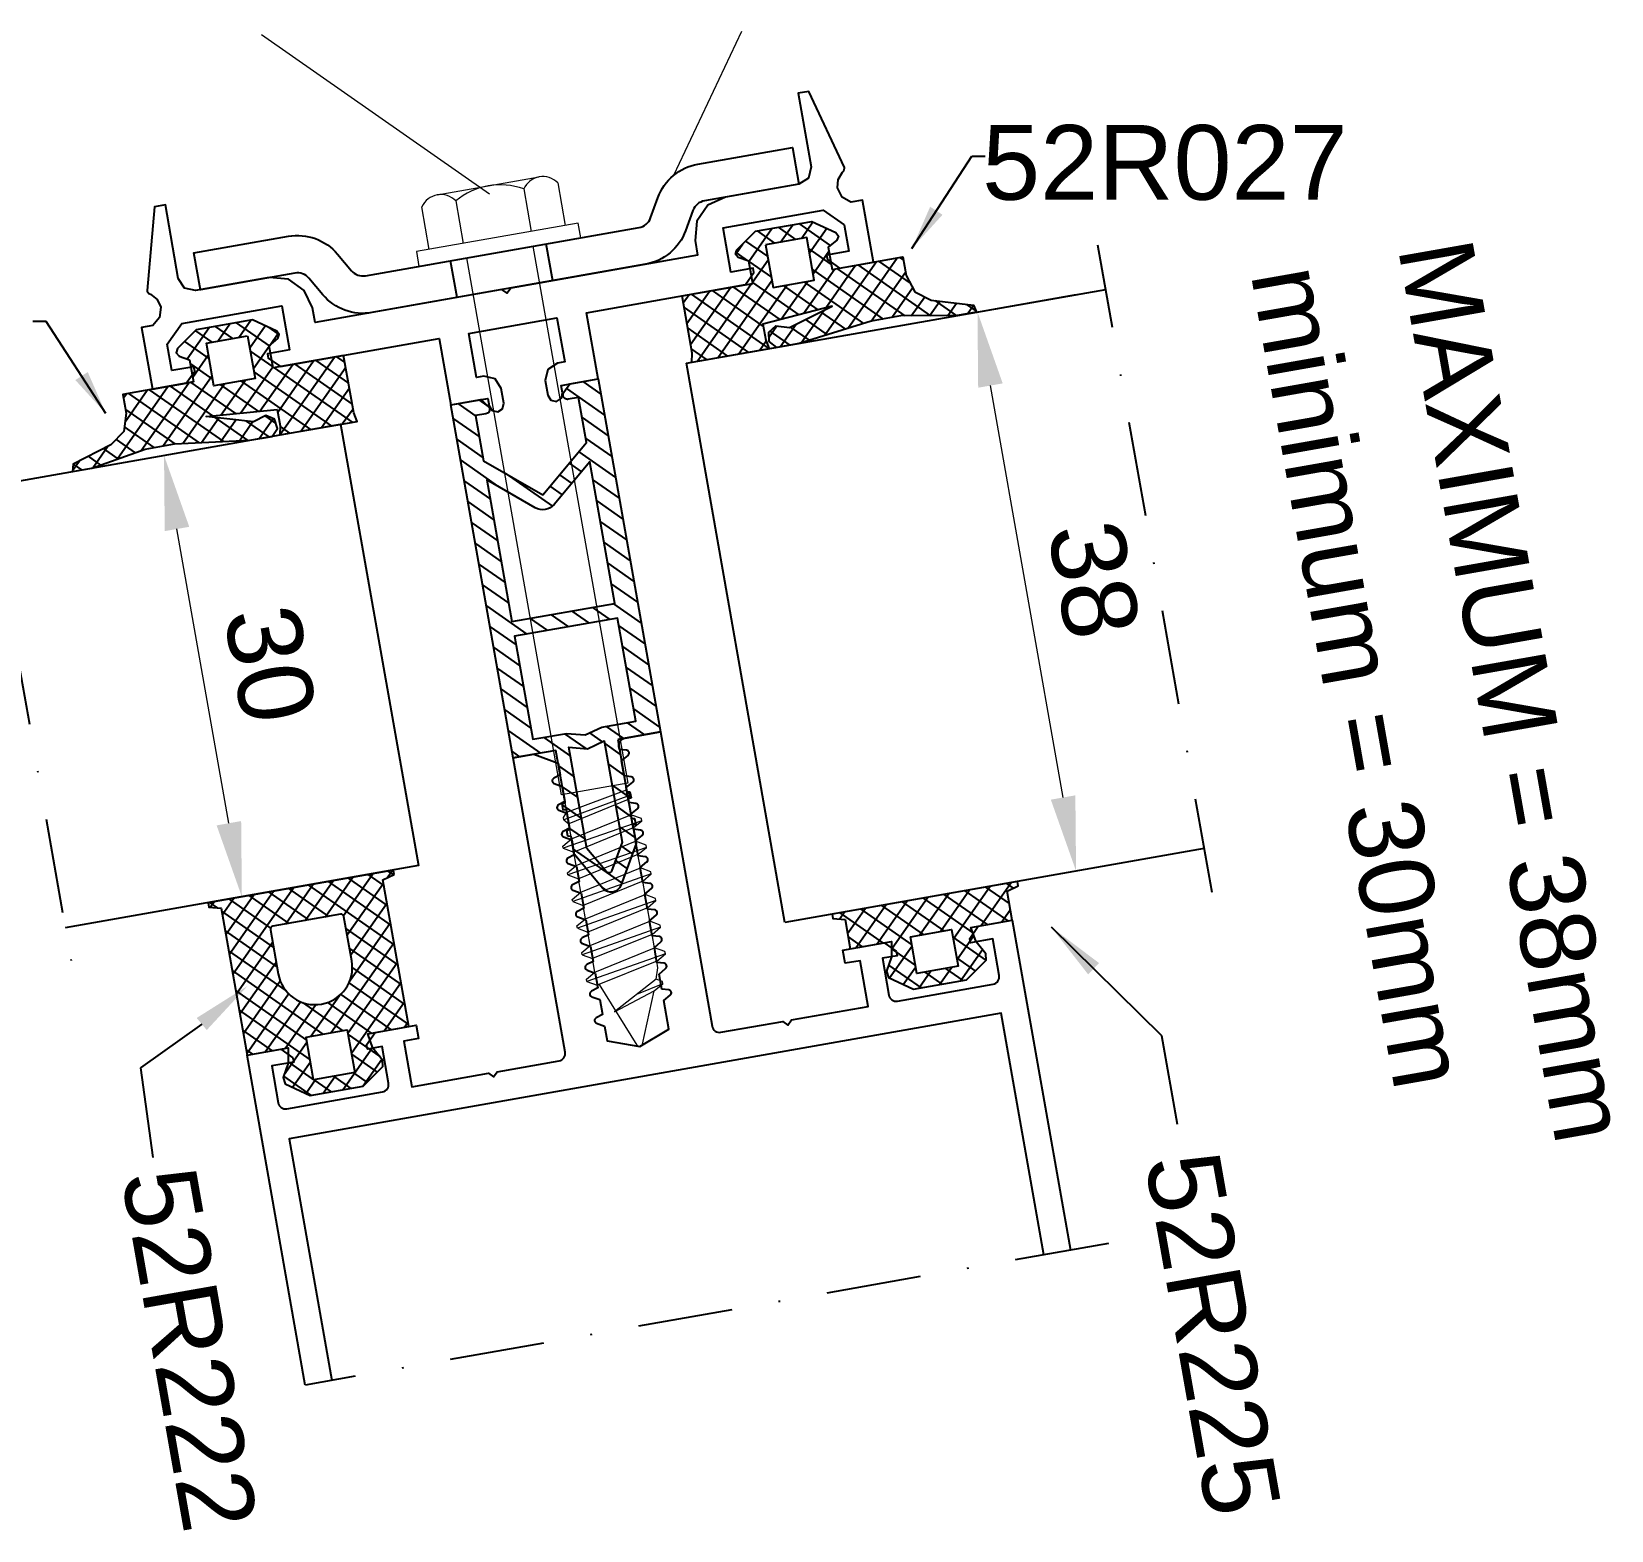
# Model space of a CAD drawing. Header units: millimetres. Extents: x 22319 to 27873, y 35287 to 39437.
# Drawn here: x 25758.7 to 25864.5, y 38850.7 to 38951 of the extents above; entities that cross this region are included whole.
import ezdxf

# ---------------------------------------------------------------- set-up
doc = ezdxf.new("R2010")
doc.units = ezdxf.units.MM
doc.header["$LTSCALE"] = 0.5
doc.linetypes.add('DASHDOT', pattern=[25.4, 12.7, -6.35, 0, -6.35])
for name, color, linetype in [('1', 1, 'Continuous'), ('6', 6, 'Continuous'), ('FYLLD', 6, 'Continuous'), ('LIST', 2, 'Continuous'), ('MATT', 1, 'Continuous')]:
    doc.layers.add(name, color=color, linetype=linetype)
for name, color, linetype, lineweight in [('AM_5', 3, 'Continuous', 18), ('AM_6', 2, 'Continuous', 20), ('AM_7', 4, 'DASHDOT', 25), ('S_ACCESSORY', 7, 'Continuous', 9)]:
    doc.layers.add(name, color=color, linetype=linetype, lineweight=lineweight)
doc.styles.add('Border', font='ARIAL.TTF')
doc.styles.add('ROMANS', font='simplex.shx')
doc.styles.get("Standard").update_dxf_attribs({"font": 'ARIAL.TTF'})
doc.dimstyles.new('MASKIN_1-1', dxfattribs={"dimtxt": 2.5, "dimasz": 3, "dimexe": 1.5, "dimexo": 1.5, "dimgap": 1, "dimtad": 1, "dimrnd": 0.1, "dimzin": 12, "dimdsep": 46, "dimtxsty": 'ROMANS', "dimcen": -5, "dimclrd": 6, "dimclre": 6, "dimclrt": 256, "dimadec": 0, "dimazin": 0, "dimtfac": 1, "dimtmove": 2, "dimatfit": 3, "dimfxl": 0, "dimtolj": 1, "dimtzin": 12, "dimarcsym": 0})
doc.dimstyles.new('SBS_DIN$0', dxfattribs={"dimscale": 2, "dimtxt": 2.5, "dimasz": 2.5, "dimexe": 1, "dimexo": 1, "dimgap": 1, "dimtad": 1, "dimrnd": 0.5, "dimdsep": 46, "dimtxsty": 'Standard', "dimcen": 0, "dimclrd": 256, "dimclre": 256, "dimclrt": 2, "dimadec": 0, "dimazin": 2, "dimtp": 0.1, "dimtm": 0.1, "dimtfac": 0.71, "dimtofl": 0, "dimtmove": 0, "dimatfit": 3, "dimfxl": 0, "dimlwd": -1, "dimlwe": -1, "dimarcsym": 0})
doc.dimstyles.get("Standard").update_dxf_attribs({"dimtxt": 0.18, "dimasz": 0.18, "dimexe": 0.18, "dimexo": 0.0625, "dimgap": 0.09, "dimtad": 0, "dimtih": 1, "dimtoh": 1, "dimdec": 4, "dimzin": 0, "dimdsep": 46, "dimtxsty": 'Standard', "dimcen": 0.09, "dimadec": 0, "dimazin": 0, "dimtfac": 1, "dimtdec": 4, "dimtofl": 0, "dimtmove": 0, "dimatfit": 0, "dimfxl": 0, "dimtolj": 1, "dimtzin": 0, "dimarcsym": 0})

# ---------------------------------------------------------------- blocks, each defined once
blk = doc.blocks.new('*D346')
at = {"layer": 'AM_5'}
for p, q in [((25828.64241225926, 38933.40925114857), (25820.05804582678, 38931.89559573424)), ((25827.75805119581, 38899.74423624019), (25822.89590222114, 38927.31885332451)), ((25835.2410430106, 38895.98655653412), (25826.65667657812, 38894.47290111979))]:
    blk.add_line(p, q, dxfattribs=at)
for points in [[(25823.71657534865, 38927.46356013923), (25822.07522909363, 38927.17414650979), (25822.02766133281, 38932.24289208958)], [(25828.57872432332, 38899.8889430549), (25826.93737806831, 38899.59952942546), (25828.62629208415, 38894.82019747512)]]:
    blk.add_solid(points, dxfattribs=at)
at = {"layer": 'Defpoints', "color": 0}
for p in [(25830.61202776528, 38933.75654750391), (25822.02766133281, 38932.24289208958), (25837.21065851662, 38896.33385288945)]:
    blk.add_point(p, dxfattribs=at)
at = {"layer": 'AM_5', "color": 2, "insert": (25829.81235281138, 38914.32243760792), "char_height": 5, "attachment_point": 5, "rotation": 280.0000000000039}
blk.add_mtext('38', dxfattribs=at)
blk = doc.blocks.new('*D357')
at = {"layer": 'AM_5'}
blk.add_line((25771.92556654322, 38898.02287569103), (25768.45260298988, 38917.71903075126), dxfattribs=at)
for points in [[(25769.27327611739, 38917.86373756599), (25767.63192986237, 38917.57432393654), (25767.58436210154, 38922.64306951633)], [(25772.74623967073, 38898.16758250575), (25771.10489341571, 38897.8781688763), (25772.79380743155, 38893.09883692596)]]:
    blk.add_solid(points, dxfattribs=at)
at = {"layer": 'Defpoints', "color": 0}
for p in [(25767.58436210154, 38922.64306951633), (25767.58436210154, 38922.64306951633), (25772.79380743155, 38893.09883692596)]:
    blk.add_point(p, dxfattribs=at)
at = {"layer": 'AM_5', "color": 2, "insert": (25774.67446086945, 38908.66184604671), "char_height": 5, "attachment_point": 5, "rotation": 280.0000000000039}
blk.add_mtext('30', dxfattribs=at)
blk = doc.blocks.new('SCM642')
for p, q in [((-1, 5.5), (-1, -5.5)), ((0, 5.5), (-1, 5.5)), ((0, -5.5), (0, 5.5)), ((-3.881197846483701, 4.618802153519937), (-1, 4.618802153519937)), ((-4.5, -3.464101615136315), (-4.5, 3.464101615136315)), ((-3.881197846483701, 2.309401076759968), (-1, 2.309401076759968)), ((0, 2.25), (36.5, 2.25)), ((36.5, 2.25), (36.5, -2.25)), ((37.18379555453794, 2.224722897306492), (36.92073225483546, 2.099999999998545)), ((37.33379555453575, 2.224722897306492), (37.18379555453794, 2.224722897306492)), ((37.33379555453575, 2.224722897306492), (38.16558188957424, -2.383293312748719)), ((37.58856937969176, 2.099999999998545), (37.33379555453575, 2.224722897306492)), ((38.9852776749758, 2.75), (38.61000000000058, 2.099999999998545)), ((39.13527767497362, 2.75), (38.9852776749758, 2.75)), ((39.13527767497362, 2.75), (40.04027767497246, -2.75)), ((39.51055534994885, 2.099999999998545), (39.13527767497362, 2.75)), ((40.79527767497348, 2.75), (40.42000000000189, 2.099999999998545)), ((40.94527767497493, 2.75), (40.79527767497348, 2.75)), ((41.32055534994652, 2.099999999998545), (40.94527767497493, 2.75)), ((40.94527767497493, 2.75), (41.85027767497377, -2.75)), ((42.60527767497479, 2.75), (42.22999999999956, 2.099999999998545)), ((42.75527767497624, 2.75), (42.60527767497479, 2.75)), ((42.75527767497624, 2.75), (43.66027767497508, -2.75)), ((43.13055534994783, 2.099999999998545), (42.75527767497624, 2.75)), ((44.41527767497246, 2.75), (44.04000000000087, 2.099999999998545)), ((44.56527767497391, 2.75), (44.41527767497246, 2.75)), ((44.56527767497391, 2.75), (45.47027767497275, -2.75)), ((44.94055534994914, 2.099999999998545), (44.56527767497391, 2.75)), ((46.22527767497377, 2.75), (45.85000000000218, 2.099999999998545)), ((46.37527767497522, 2.75), (46.22527767497377, 2.75)), ((46.37527767497522, 2.75), (47.28027767497406, -2.75)), ((46.75055534994681, 2.099999999998545), (46.37527767497522, 2.75)), ((48.03527767497508, 2.75), (47.65999999999985, 2.099999999998545)), ((48.18527767497653, 2.75), (48.03527767497508, 2.75)), ((48.18527767497653, 2.75), (49.09027767497537, -2.75)), ((48.56055534994812, 2.099999999998545), (48.18527767497653, 2.75)), ((49.97758199201417, 2.232421289227204), (49.753568144366, 1.844405467178149)), ((50.12757615432201, 2.232421289227204), (49.97758199201417, 2.232421289227204)), ((50.50285718506711, 1.582391203970474), (50.12757615432201, 2.232421289227204)), ((50.12757615432201, 2.232421289227204), (50.53121655924406, 0.382285509716894)), ((36.92073225483546, 2.099999999998545), (36.5, 2.099999999998545)), ((37.70500000000175, -2.099999999998545), (36.92073225483546, 2.099999999998545)), ((38.61000000000058, 2.099999999998545), (37.58856937969176, 2.099999999998545)), ((37.58856937969176, 2.099999999998545), (38.48102257227947, -2.099999999998545)), ((39.51500000000306, -2.099999999998545), (38.61000000000058, 2.099999999998545)), ((39.51055534994885, 2.099999999998545), (40.41555534994768, -2.099999999998545)), ((40.42000000000189, 2.099999999998545), (39.51055534994885, 2.099999999998545)), ((41.32500000000073, -2.099999999998545), (40.42000000000189, 2.099999999998545)), ((41.32055534994652, 2.099999999998545), (42.22555534994899, -2.099999999998545)), ((42.22999999999956, 2.099999999998545), (41.32055534994652, 2.099999999998545)), ((43.13500000000204, -2.099999999998545), (42.22999999999956, 2.099999999998545)), ((43.13055534994783, 2.099999999998545), (44.03555534994666, -2.099999999998545)), ((44.04000000000087, 2.099999999998545), (43.13055534994783, 2.099999999998545)), ((44.94500000000335, -2.099999999998545), (44.04000000000087, 2.099999999998545)), ((44.94055534994914, 2.099999999998545), (45.84555534994797, -2.099999999998545)), ((45.85000000000218, 2.099999999998545), (44.94055534994914, 2.099999999998545)), ((46.75500000000102, -2.099999999998545), (45.85000000000218, 2.099999999998545)), ((46.75055534994681, 2.099999999998545), (47.65555534994564, -2.099999999998545)), ((47.65999999999985, 2.099999999998545), (46.75055534994681, 2.099999999998545)), ((48.56500000000233, -2.099999999998545), (47.65999999999985, 2.099999999998545)), ((48.56055534994812, 2.099999999998545), (49.46555534994695, -2.099999999998545)), ((49.01527767497464, 2.099999999998545), (48.56055534994812, 2.099999999998545)), ((49.753568144366, 1.844405467178149), (49.02259639479962, 2.099995043077797)), ((49.753568144366, 1.844405467178149), (51.40786726290753, -1.265970484004356)), ((53.86601312889979, 0.1887989528404432), (50.50285718506711, 1.582391203970474)), ((51.40786726290753, -1.265970484004356), (50.50285718506711, 1.582391203970474)), ((54, 0), (53.86601312889979, 0.1887989528404432)), ((53.86601312889979, -0.1887989528404432), (54, 0)), ((49.43576216527799, -1.961733286618255), (53.86601312889979, -0.1887989528404432)), ((37.70500000000175, -2.099999999998545), (36.5, -2.099999999998545)), ((38.01558188957642, -2.383293312748719), (37.70500000000175, -2.099999999998545)), ((38.16558188957424, -2.383293312748719), (38.48102257227947, -2.099999999998545)), ((39.51500000000306, -2.099999999998545), (38.48102257227947, -2.099999999998545)), ((39.89027767497464, -2.75), (39.51500000000306, -2.099999999998545)), ((40.04027767497246, -2.75), (40.41555534994768, -2.099999999998545)), ((41.32500000000073, -2.099999999998545), (40.41555534994768, -2.099999999998545)), ((41.70027767497595, -2.75), (41.32500000000073, -2.099999999998545)), ((41.85027767497377, -2.75), (42.22555534994899, -2.099999999998545)), ((43.13500000000204, -2.099999999998545), (42.22555534994899, -2.099999999998545)), ((43.51027767497362, -2.75), (43.13500000000204, -2.099999999998545)), ((43.66027767497508, -2.75), (44.03555534994666, -2.099999999998545)), ((44.94500000000335, -2.099999999998545), (44.03555534994666, -2.099999999998545)), ((45.32027767497493, -2.75), (44.94500000000335, -2.099999999998545)), ((45.47027767497275, -2.75), (45.84555534994797, -2.099999999998545)), ((46.75500000000102, -2.099999999998545), (45.84555534994797, -2.099999999998545)), ((47.13027767497624, -2.75), (46.75500000000102, -2.099999999998545)), ((47.28027767497406, -2.75), (47.65555534994564, -2.099999999998545)), ((48.56500000000233, -2.099999999998545), (47.65555534994564, -2.099999999998545)), ((48.94027767497391, -2.75), (48.56500000000233, -2.099999999998545)), ((49.09027767497537, -2.75), (49.46555534994695, -2.099999999998545)), ((-3.881197846483701, -2.309401076759968), (-1, -2.309401076759968)), ((36.5, -2.25), (0, -2.25)), ((38.16558188957424, -2.383293312748719), (38.01558188957642, -2.383293312748719)), ((40.04027767497246, -2.75), (39.89027767497464, -2.75)), ((41.85027767497377, -2.75), (41.70027767497595, -2.75)), ((43.66027767497508, -2.75), (43.51027767497362, -2.75)), ((45.47027767497275, -2.75), (45.32027767497493, -2.75)), ((47.28027767497406, -2.75), (47.13027767497624, -2.75)), ((49.09027767497537, -2.75), (48.94027767497391, -2.75)), ((-1, -4.618802153512661), (-3.881197846483701, -4.618802153512661)), ((-1, -5.5), (0, -5.5))]:
    blk.add_line(p, q)
for centre, radius, start, end in [((-3.113248654051858, 3.464101615136315), 1.386751345948164, 123.6264291359792, 236.3735708640208), ((0.1188021535162989, 0), 4.618802153516999, 150.0000000000418, 209.9999999999582), ((-3.113248654051858, -3.464101615136315), 1.386751345948235, 123.6264291359792, 236.3735708640208)]:
    blk.add_arc(centre, radius, start, end)

msp = doc.modelspace()

# ---------------------------------------------------------------- hatches: boundary and pattern name
at = {"layer": 'FYLLD'}
h = msp.add_hatch(dxfattribs=at)
h.set_pattern_fill('USER', color=256, scale=0.9999999999999997, angle=-35.00000000000001, pattern_type=0)
h.set_pattern_definition([(235, (26220.6362321037, 39226.88461477763), (-0.8191520442889916, 0.5735764363510462), []), (144.9999999999999, (26220.6362321037, 39226.88461477763), (0.5735764363510465, 0.8191520442889915), [])])
h.paths.add_polyline_path([(25817.8287765874, 38933.58494114604), (25818.93794595651, 38933.04249033907), (25821.75433024043, 38932.69157920903), (25821.96174236092, 38932.23126879629), (25820.67103066925, 38932.00368150073), (25816.88397376485, 38931.97639644932), (25814.91435825882, 38931.62910009399), (25810.09405457438, 38930.1386752409), (25808.60176495773, 38929.87553619503), (25808.09191187756, 38930.25998172828), (25808.06303174775, 38930.8978828985), (25808.53604573104, 38931.32683160947), (25809.43644038483, 38931.20474777248), (25812.29243025155, 38932.63542237013), (25807.66627760915, 38931.43681485271), (25807.85729043094, 38930.35352730921), (25808.08320516774, 38929.78410823637), (25802.91570616921, 38928.87293874013), (25802.93325166588, 38929.48528642087), (25802.25602342568, 38933.32603862723), (25806.98309571609, 38934.15954901179), (25806.72262344959, 38935.63676064131), (25806.01733160545, 38935.89346288169), (25805.8270503732, 38936.11044432819), (25805.90780639793, 38936.38750361788), (25807.16424429651, 38937.64394188988), (25810.93910301612, 38938.30955133051), (25812.54949563578, 38937.558612628), (25812.72014133426, 38937.32588224512), (25812.61554748986, 38937.05690636665), (25812.04058728548, 38936.57446114802), (25812.30105955198, 38935.0972495185), (25817.02813972086, 38935.93076129224), (25817.24950572316, 38934.67533230793)])
h.paths.add_polyline_path([(25810.60405071858, 38937.23504595862), (25807.84659294938, 38936.74883175575), (25808.35017283827, 38933.8928882872), (25811.10763060747, 38934.37910249007)], flags=16)
h = msp.add_hatch(dxfattribs=at)
h.set_pattern_fill('USER', color=256, scale=0.9999999999999997, angle=-35.00000000000001, pattern_type=0)
h.set_pattern_definition([(324.9999999999999, (25286.05367449511, 39062.09249417172), (0.5735764363510463, 0.8191520442889915), []), (55.00000000000001, (25286.05367449511, 39062.09249417172), (-0.8191520442889919, 0.5735764363510459), [])])
h.paths.add_polyline_path([(25764.88326445418, 38924.24921884952), (25764.02651528557, 38923.36012356247), (25761.49999843167, 38922.06711480658), (25761.46253022592, 38921.56362538529), (25762.75324191759, 38921.79121268084), (25766.32124338234, 38923.06082286461), (25768.29085888837, 38923.40811921994), (25773.33021801245, 38923.65621894068), (25774.82251040748, 38923.91934222961), (25775.17012746822, 38924.45498288385), (25774.97909086342, 38925.06429149243), (25774.38789401419, 38925.30559112046), (25773.58355493366, 38924.88291673119), (25770.41048279991, 38925.25050502978), (25775.16759221551, 38925.70641978026), (25775.35860503729, 38924.62313223675), (25775.3410674191, 38924.01078594521), (25780.50856641764, 38924.92195544144), (25780.28264380235, 38925.49137312509), (25779.60541556216, 38929.33212533145), (25774.87834327174, 38928.49861494689), (25774.61787100524, 38929.97582657641), (25775.19283120964, 38930.45827179505), (25775.29742505402, 38930.72724767351), (25775.12677935554, 38930.95997805639), (25773.51638673589, 38931.71091675891), (25769.74152801628, 38931.04530731827), (25768.48509011768, 38929.78886904628), (25768.40433409297, 38929.51180975659), (25768.59461532522, 38929.29482831008), (25769.29990716936, 38929.03812606972), (25769.56037943586, 38927.56091444018), (25764.83329926697, 38926.72740266645), (25765.05466526927, 38925.47197368214)])
h.paths.add_polyline_path([(25770.42387666915, 38930.15019718414), (25773.18133443836, 38930.63641138702), (25773.68491432724, 38927.78046791847), (25770.92745655803, 38927.2942537156)], flags=16)
h = msp.add_hatch(dxfattribs=at)
h.set_pattern_fill('USER', color=256, scale=0.9999999999999997, angle=-35.00000000000001, pattern_type=0)
h.set_pattern_definition([(324.9999999999999, (25215.55251436234, 39461.92444189468), (0.5735764363510463, 0.8191520442889915), [])])
edge = h.paths.add_edge_path()
edge.add_line((25790.95563902024, 38902.39381752544), (25793.81158150398, 38902.89739724067))
edge.add_line((25794.42803253471, 38899.40132971748), (25793.81158150399, 38902.89739724068))
edge.add_line((25794.24037676189, 38899.31382439352), (25794.42803253471, 38899.40132971748))
edge.add_line((25794.24037676189, 38899.31382439352), (25794.30858929514, 38898.92697189385))
edge.add_line((25794.30858929513, 38898.92697189386), (25794.51485662354, 38898.90892584097))
edge.add_line((25794.7405992545, 38897.62867576207), (25794.51485662354, 38898.90892584098))
edge.add_line((25794.55294348169, 38897.5411704381), (25794.74059925451, 38897.62867576205))
edge.add_line((25794.55294348169, 38897.5411704381), (25794.62115601494, 38897.15431793843))
edge.add_line((25794.82742334334, 38897.13627188555), (25794.62115601494, 38897.15431793845))
edge.add_line((25794.82742334334, 38897.13627188555), (25795.03801368962, 38895.94195468327))
edge.add_line((25796.95838309138, 38893.6533475496), (25795.03801368962, 38895.94195468327))
edge.add_arc((25797.49461420157, 38894.1032988764), 0.7000000000000882, -140.0000000000021, -80.00000000000001)
edge.add_arc((25797.49461420157, 38894.1032988764), 0.7000000000002725, -80.00000000000001, -19.99999999999798)
edge.add_line((25799.17420625227, 38896.67127702947), (25798.15239903612, 38893.86388477606))
edge.add_line((25798.96361590598, 38897.86559423176), (25799.17420625227, 38896.67127702947))
edge.add_line((25799.15127167879, 38897.95309955571), (25798.96361590598, 38897.86559423176))
edge.add_line((25799.15127167879, 38897.95309955571), (25799.08305914555, 38898.33995205537))
edge.add_line((25798.87679181715, 38898.35799810826), (25799.08305914555, 38898.33995205536))
edge.add_line((25798.65104918618, 38899.63824818718), (25798.87679181715, 38898.35799810826))
edge.add_line((25798.83870495899, 38899.72575351113), (25798.65104918619, 38899.63824818717))
edge.add_line((25798.83870495899, 38899.72575351113), (25798.77049242575, 38900.11260601079))
edge.add_line((25798.56422509735, 38900.13065206369), (25798.77049242575, 38900.11260601079))
edge.add_line((25798.56422509735, 38900.13065206369), (25797.94777406664, 38903.62671958689))
edge.add_line((25800.80371655037, 38904.13029930211), (25797.94777406663, 38903.62671958687))
edge.add_line((25800.80371655037, 38904.13029930211), (25796.63616028636, 38927.7656853744))
edge.add_line((25796.63616028636, 38927.7656853744), (25794.74113011265, 38927.43154042552))
edge.add_line((25794.74113011266, 38927.43154042552), (25794.34539134082, 38926.86636688733))
edge.add_arc((25794.5911369541, 38926.69429395643), 0.3000000000000344, -215.0000000000461, -173.2811487523978)
edge.add_arc((25794.5911369541, 38926.69429395643), 0.3000000000001053, -173.2811487523978, -80.00000000000001)
edge.add_line((25795.33259683451, 38926.5204053549), (25794.6432314074, 38926.39885163053))
edge.add_line((25795.86450747409, 38923.50379021498), (25795.33259683451, 38926.52040535489))
edge.add_line((25795.86450747409, 38923.50379021498), (25792.92765876497, 38920.00379021498))
edge.add_line((25792.92765876497, 38920.00379021499), (25788.970853203, 38922.28825297132))
edge.add_line((25788.970853203, 38922.28825297131), (25788.43894256342, 38925.30486811122))
edge.add_line((25789.12830799054, 38925.42642183558), (25788.43894256343, 38925.30486811121))
edge.add_arc((25789.07621353724, 38925.72186416149), 0.2999999999998407, -80.00000000000001, 6.147953645944058)
edge.add_arc((25789.07621353724, 38925.72186416149), 0.3000000000000539, 6.147953645944058, 55.00000000002302)
edge.add_line((25789.24828646813, 38925.96760977478), (25788.78159370524, 38926.38071336439))
edge.add_line((25788.78159370526, 38926.38071336437), (25786.78808275625, 38926.02920359773))
edge.add_line((25790.95563902024, 38902.39381752544), (25786.78808275624, 38926.02920359773))
edge = h.paths.add_edge_path(flags=16)
edge.add_arc((25792.92765876497, 38920.00379021499), 1.000000000000029, -120.0000000000026, -40.00000000001577)
edge.add_line((25796.09118907099, 38922.21821499561), (25793.69370320808, 38919.36100260529))
edge.add_line((25797.76367132185, 38912.73309681272), (25796.09118907099, 38922.21821499561))
edge.add_line((25790.87001705077, 38911.51755956905), (25797.76367132185, 38912.73309681271))
edge.add_line((25790.87001705077, 38911.51755956905), (25789.19753479991, 38921.00267775193))
edge.add_line((25792.42765876497, 38919.1377648112), (25789.19753479991, 38921.00267775194))
edge.add_arc((25797.35569565943, 38894.89114507879), 0.1999999999999829, -140.0000000000649, -19.99999999995955)
edge.add_line((25798.24600327449, 38896.75248426747), (25797.5436341836, 38894.82274105013))
edge.add_line((25798.24600327449, 38896.75248426747), (25797.04959535116, 38903.5376507719))
edge.add_line((25797.04959535116, 38903.5376507719), (25795.9236607143, 38903.01261882816))
edge.add_line((25795.92366071431, 38903.01261882816), (25794.68605674393, 38903.12089514551))
edge.add_line((25795.88246466726, 38896.33572864107), (25794.68605674393, 38903.1208951455))
edge.add_line((25797.20248677082, 38894.76258755686), (25795.88246466726, 38896.33572864108))
edge.add_line((25795.76186427441, 38903.93021203625), (25794.52426030402, 38904.0384883536))
edge.add_line((25794.52426030403, 38904.03848835358), (25792.2592024721, 38903.63909754495))
edge.add_line((25792.2592024721, 38903.63909754495), (25791.04366522843, 38910.53275181603))
edge.add_line((25791.04366522843, 38910.53275181603), (25797.93731949952, 38911.7482890597))
edge.add_line((25799.15285674319, 38904.85463478861), (25797.93731949952, 38911.7482890597))
edge.add_line((25796.88779891126, 38904.45524397998), (25799.15285674318, 38904.85463478861))
edge.add_line((25796.88779891126, 38904.45524397998), (25795.7618642744, 38903.93021203624))
h = msp.add_hatch(dxfattribs=at)
h.set_pattern_fill('NET,_O', color=256, scale=0.2999999999999998, angle=-35.00000000000001)
h.set_pattern_definition([(324.9999999999999, (-2835.445757052239, 61212.42485868594), (0.5463315556243715, 0.7802423221852642), []), (54.99999999999999, (-2835.445757052239, 61212.42485868594), (-0.7802423221852642, 0.5463315556243715), [])])
h.paths.add_polyline_path([(25777.59433658263, 38880.84629644363), (25777.09075686739, 38883.70223892738), (25779.84822251505, 38884.18845451943), (25780.35180223029, 38881.33251203569)], flags=16)
edge = h.paths.add_edge_path(flags=16)
edge.add_line((25779.39745655512, 38891.92775723022), (25774.86734089127, 38891.12897561296))
edge.add_arc((25774.90207052679, 38890.93201406235), 0.1999999999977295, 99.99999999657462, 189.999999997601)
edge.add_line((25774.70510897619, 38890.89728442683), (25775.22605350919, 38887.94286116779))
edge.add_arc((25777.68807289172, 38888.37698161196), 2.500000000005001, 189.9999999999532, 279.9999999999677)
edge.add_arc((25777.68807289173, 38888.37698161196), 2.500000000000787, 279.9999999998855, 369.9999999998324)
edge.add_line((25780.15009227425, 38888.81110205612), (25779.62914774125, 38891.76552531516))
edge.add_arc((25779.43218619066, 38891.73079567963), 0.1999999999924593, 10.00000000001566, 100.000000001042)
h.paths.add_polyline_path([(25782.9893939926, 38894.59196695268), (25782.93729971295, 38894.88740829377), (25770.52871611615, 38892.69944021329), (25770.58081039581, 38892.40399887219), (25771.40588277601, 38892.33181454533), (25773.13987113849, 38882.49787786973), (25775.89733580135, 38882.98409328814), (25775.89952762394, 38881.96078555024), (25775.55574429827, 38880.99695444197), (25775.69004387067, 38880.57729982134), (25777.37406067429, 38879.79202924591), (25780.91937449397, 38880.4171637274), (25782.23325430285, 38881.73104436099), (25782.21592428651, 38882.17132387028), (25781.56322397844, 38882.95944802808), (25781.21529175877, 38883.92179240565), (25783.97275642162, 38884.40800782407), (25782.23876805913, 38894.24194449966)])
h = msp.add_hatch(dxfattribs=at)
h.set_pattern_fill('USER', color=256, scale=0.9999999999999997, angle=-35.00000000000001, pattern_type=0)
h.set_pattern_definition([(324.9999999999999, (25548.76107299127, 38594.7201331168), (0.5735764363510463, 0.8191520442889915), []), (55.00000000000001, (25548.76107299127, 38594.7201331168), (-0.8191520442889919, 0.5735764363510459), [])])
h.paths.add_polyline_path([(25824.34987429513, 38891.52758310841), (25824.00507135398, 38893.48305775991), (25824.75569728745, 38893.83308021292), (25824.70360300779, 38894.12852155402), (25812.29501941099, 38891.94055347353), (25812.34711369065, 38891.64511213243), (25813.17218607084, 38891.57292780557), (25813.51698901199, 38889.61745315407), (25816.27445367485, 38890.10366857248), (25816.27664549744, 38889.08036083459), (25815.93286217178, 38888.11652972632), (25816.06716174418, 38887.69687510568), (25817.75117854778, 38886.91160453026), (25821.29649236748, 38887.53673901175), (25822.61037217635, 38888.85061964533), (25822.59304216001, 38889.29089915462), (25821.94034185194, 38890.07902331242), (25821.59240963227, 38891.04136769)])
h.paths.add_polyline_path([(25817.97145445614, 38887.96587172798), (25817.53733401197, 38890.42789111051), (25820.29479965964, 38890.91410670257), (25820.7289201038, 38888.45208732004)], flags=16)

# ---------------------------------------------------------------- linework, layer by layer
at = {"color": 2, "linetype": 'Continuous'}
msp.add_lwpolyline([(25779.39745655512, 38891.92775723022), (25774.86734089127, 38891.12897561296, 0.414213562373095), (25774.70510897619, 38890.89728442683), (25775.22605350919, 38887.94286116779, 0.414213562373095), (25778.12219333589, 38885.91496222943, 0.414213562373095), (25780.15009227425, 38888.81110205612), (25779.62914774125, 38891.76552531516, 0.414213562373095)], format="xyb", close=True, dxfattribs=at)
at = {"layer": '1'}
for p, q in [((25793.59872833175, 38934.33809045194), (25793.16460788759, 38936.80010983446)), ((25787.19747793718, 38933.2093772971), (25786.76335749301, 38935.67139667963))]:
    msp.add_line(p, q, dxfattribs=at)
msp.add_lwpolyline([(25803.31912617959, 38942.14461852705), (25809.64420142938, 38943.25989994859), (25810.07832187354, 38940.79788056606), (25803.75324662375, 38939.68259914451, 0.2679491924311014), (25802.98720218064, 38939.03981153482), (25802.49353862608, 38937.68348206591, -0.2679491924310667), (25799.81238307517, 38935.43372543201), (25781.50010453764, 38932.20477664759, -0.2679491924312761), (25778.21118036489, 38933.40184714924), (25777.28339636618, 38934.50753706285, 0.2679491924313022), (25776.34370374538, 38934.84955720617), (25770.01862849561, 38933.73427578463), (25769.58450805144, 38936.19629516715), (25775.90958330122, 38937.31157658871, -0.2679491924312011), (25779.19850747396, 38936.11450608706), (25780.12629147268, 38935.00881617344, 0.2679491924312979), (25781.06598409347, 38934.66679603012), (25799.37826263101, 38937.89574481454, 0.2679491924310957), (25800.14430707412, 38938.53853242422), (25800.63797062866, 38939.89486189314, -0.2679491924309667)], format="xyb", close=True, dxfattribs=at)
at = {"layer": '6'}
for p, q in [((25802.54500680443, 38928.80757444041), (25830.61202776528, 38933.75654750391)), ((25809.14363755578, 38891.38487982594), (25802.54500680443, 38928.80757444041)), ((25837.21065851662, 38896.33385288945), (25809.14363755578, 38891.38487982594))]:
    msp.add_line(p, q, dxfattribs=at)
msp.add_lwpolyline([(25815.05849860983, 38935.58346042205), (25814.32917938929, 38939.71963525817), (25813.56144000678, 38939.58426209087), (25812.96827467769, 38939.92903285503), (25812.66095372245, 38940.54245742883), (25812.69826019567, 38941.11169056024), (25812.99419562048, 38941.59935187866), (25813.08311102337, 38941.68828700067), (25813.13865464023, 38941.86442599564), (25813.12295352339, 38941.91421391569), (25810.7474900965, 38947.00843264972), (25810.02029721878, 38946.8802089252), (25810.88853810712, 38941.95617016014), (25810.72288004716, 38941.20896014074), (25810.07737853178, 38940.79771422945), (25805.15333582748, 38939.92947264653), (25803.98048612036, 38939.38257076374), (25803.23822620622, 38938.32250388442), (25803.12543688912, 38937.03333281983), (25803.29908506678, 38936.04852506682), (25790.79202955796, 38933.84319373139), (25790.5486818566, 38933.49563870471), (25790.20114687577, 38933.73900517209), (25777.69408348848, 38931.53367244748), (25777.52043531081, 38932.51848020049), (25776.97352554954, 38933.69132851843), (25775.91346515952, 38934.43359770023), (25774.62429548411, 38934.54637913886), (25769.70025671904, 38933.67813825052), (25768.95302833801, 38933.84380830423), (25768.54180078837, 38934.48929782587), (25767.67355990004, 38939.41333659093), (25766.94636702232, 38939.28511286641), (25766.45648178122, 38933.68568631588), (25766.45876517783, 38933.63350202693), (25766.57119726499, 38933.48698168067), (25766.68516755708, 38933.43385225892), (25767.13005126912, 38933.07678586393), (25767.35979314466, 38932.55464056155), (25767.28081242589, 38931.87310057993), (25766.84133887422, 38931.34624771978), (25766.07359555247, 38931.21087385789), (25766.80291477299, 38927.07469902177), (25769.06797555935, 38927.47409035136), (25769.63578743334, 38928.28499125535), (25769.58368985437, 38928.58045130779), (25768.10647822485, 38928.31997904129), (25767.79391358882, 38930.09262117902), (25768.76730791951, 38931.48278098177), (25775.46399571595, 38932.66358772167), (25775.98494024895, 38929.70916446263), (25774.50772861943, 38929.44869219612), (25774.5598261984, 38929.15323214368), (25775.37074714825, 38928.58543903573), (25786.00666595673, 38930.46083848628), (25786.78808275623, 38926.02920359773), (25789.25010213877, 38926.46332404189), (25789.3369262276, 38925.9709201654), (25789.54254000243, 38925.64817540457), (25789.91615419294, 38925.56534037771), (25790.23890544304, 38925.77096342018), (25790.32173398061, 38926.14456834306), (25790.14808580295, 38927.12937609607), (25789.73685825331, 38927.77486561771), (25788.98962987226, 38927.94053567142), (25788.49722599576, 38927.85371158259), (25787.97628146276, 38930.80813484162), (25793.88512798083, 38931.85002390762), (25794.40607251383, 38928.89560064859), (25793.91366863733, 38928.80877655975), (25793.26816613714, 38928.39753047482), (25793.10250906198, 38927.65032062907), (25793.27615723965, 38926.66551287605), (25793.48177101447, 38926.34276811524), (25793.85538520499, 38926.25993308838), (25794.17813645509, 38926.46555613085), (25794.26096499266, 38926.83916105372), (25794.17414090383, 38927.33156493023), (25796.63616028636, 38927.7656853744), (25795.85474348686, 38932.19732026295), (25806.49067017382, 38934.0727211027), (25807.0584820478, 38934.8836220067), (25807.00638446883, 38935.17908205913), (25805.52917283931, 38934.91860979264), (25805.00822830631, 38937.87303305167), (25811.70492398122, 38939.05384118076), (25813.09507416662, 38938.08043804629), (25813.40763880264, 38936.30779590856), (25811.93042717312, 38936.04732364206), (25811.98252475209, 38935.75186358962), (25812.79344176271, 38935.18406978706)], close=True, dxfattribs=at)
for points in [[(25755.7666690654, 38920.55929138431), (25779.40205513769, 38924.72684764832), (25784.61150046769, 38895.18261505797), (25760.97611439541, 38891.01505879396)], [(25826.47140530073, 38869.12999601693), (25823.6191094057, 38885.30616987054), (25775.95441415992, 38876.90159807146), (25778.80671005494, 38860.72542421785)]]:
    msp.add_lwpolyline(points, dxfattribs=at)
msp.add_lwpolyline([(25777.03405609952, 38860.41285749805), (25773.13987113849, 38882.49787786973), (25775.40492897042, 38882.89726867837), (25776.21584812189, 38882.32945697563), (25776.26794257519, 38882.03401464972), (25774.79073094568, 38881.77354238322), (25775.22485138984, 38879.31152300069, 0.414213562373095), (25775.80407935519, 38878.90594321302), (25782.20532974977, 38880.03465636785, 0.4142135623732282), (25782.61090953743, 38880.61388433319), (25782.17678909327, 38883.07590371573), (25781.19198134026, 38882.90225553805), (25781.13988688696, 38883.19769786396), (25781.70769858969, 38884.00861701543), (25783.48035254512, 38884.32118373523), (25784.46516029813, 38884.4948319129), (25784.62144365803, 38883.6085049352), (25783.63663590502, 38883.43485675753), (25784.17494525579, 38880.38195272318), (25789.29594557145, 38881.28492324705), (25789.64348235065, 38881.04157537445), (25789.88683022326, 38881.38911215365), (25794.02302278591, 38882.11843449985, 0.4142135623733614), (25794.42860257358, 38882.69766246519), (25790.95563902024, 38902.39381752544), (25792.33436987446, 38902.63692497417), (25793.96196523716, 38902.04452870872), (25794.10145462608, 38901.25344507329), (25793.67655127991, 38901.03694600484, 0.6556287290967124), (25793.6989453512, 38900.67080617585), (25794.2388387387, 38900.47430105311), (25794.41575782766, 38899.47094304034), (25793.99085448149, 38899.25444397189, 0.6556287290968543), (25794.01324855277, 38898.88830414289), (25794.55314194027, 38898.69179902017), (25794.73006102924, 38897.68844100738), (25794.30515768307, 38897.47194193894, 0.6556287290968543), (25794.32755175435, 38897.10580210994), (25794.86744514186, 38896.90929698721), (25795.04436423081, 38895.90593897444), (25794.61946088465, 38895.68943990598, 0.6556287290968413), (25794.64185495593, 38895.32330007699), (25795.18174834343, 38895.12679495426), (25795.3586674324, 38894.12343694148), (25794.93376408622, 38893.90693787303, 0.6556287290967703), (25794.9561581575, 38893.54079804404), (25795.496051545, 38893.34429292132), (25795.67297063397, 38892.34093490852), (25795.2480672878, 38892.12443584007, 0.6556287290968543), (25795.27046135908, 38891.7582960111), (25795.81035474658, 38891.56179088835), (25795.98727383555, 38890.55843287557), (25795.56237048938, 38890.34193380713, 0.6556287290967124), (25795.58476456066, 38889.97579397813), (25796.12465794816, 38889.7792888554), (25796.30157703712, 38888.77593084262), (25795.87667369095, 38888.55943177418, 0.6556287290968543), (25795.89906776224, 38888.19329194518), (25796.43896114974, 38887.99678682246), (25796.6158802387, 38886.99342880967), (25796.19097689253, 38886.77692974122, 0.6556287290968065), (25796.21337096381, 38886.41078991224), (25796.75326435132, 38886.2142847895), (25796.93018344028, 38885.21092677672), (25796.50528009411, 38884.99442770827, 0.6556287290966915), (25796.52767416539, 38884.62828787928), (25797.06756755289, 38884.43178275655), (25797.23864333355, 38883.46156379192), (25799.43946542748, 38883.07349947702), (25801.36557886144, 38884.24338539113), (25801.03011193788, 38886.14591285578), (25801.47023705989, 38886.51522168331, 0.6556287290975459), (25801.36605340662, 38886.86693980226), (25800.89272782526, 38886.92505687595), (25800.7158087363, 38887.92841488872), (25801.15593385831, 38888.29772371626, 0.6556287290975841), (25801.05175020505, 38888.64944183522), (25800.57842462369, 38888.70755890889), (25800.40150553473, 38889.71091692167), (25800.84163065674, 38890.0802257492, 0.6556287290975841), (25800.73744700347, 38890.43194386817), (25800.26412142211, 38890.49006094184), (25800.08720233315, 38891.49341895463), (25800.52732745516, 38891.86272778216, 0.655628729097467), (25800.42314380189, 38892.21444590112), (25799.94981822054, 38892.27256297479), (25799.77289913157, 38893.27592098757), (25800.21302425358, 38893.64522981513, 0.6556287290975841), (25800.10884060031, 38893.99694793407), (25799.63551501896, 38894.05506500774), (25799.45859592999, 38895.05842302053), (25799.898721052, 38895.42773184807, 0.6556287290975226), (25799.79453739874, 38895.77944996701), (25799.32121181738, 38895.8375670407), (25799.14429272842, 38896.84092505349), (25799.58441785042, 38897.21023388102, 0.6556287290975692), (25799.48023419716, 38897.56195199997), (25799.0069086158, 38897.62006907365), (25798.82998952684, 38898.62342708643), (25799.27011464885, 38898.99273591398, 0.6556287290975841), (25799.16593099558, 38899.34445403293), (25798.69260541423, 38899.40257110661), (25798.51568632526, 38900.40592911938), (25798.95581144727, 38900.77523794692, 0.6556287290975841), (25798.85162779401, 38901.12695606588), (25798.37830221265, 38901.18507313955), (25798.20138312368, 38902.18843115234), (25798.64150824569, 38902.55773997987, 0.655628729097467), (25798.53732459243, 38902.90945809883), (25798.06399901108, 38902.9675751725), (25798.03459815547, 38903.13431571038, -0.4142135623730284), (25798.44017794314, 38903.71354367571), (25800.80371655037, 38904.13029930211), (25804.27668010371, 38884.43414424186, 0.4142135623733615), (25804.85590806905, 38884.02856445419), (25808.99210063169, 38884.75788680038), (25809.3396374109, 38884.51453892779), (25809.58298528351, 38884.86207570699), (25814.70398559917, 38885.76504623085), (25814.1656762484, 38888.81795026521), (25813.18086849539, 38888.64430208754), (25813.02458513548, 38889.53062906524), (25814.0093928885, 38889.7042772429), (25815.78204684392, 38890.01684396271), (25816.59296599539, 38889.44903225997), (25816.6450604487, 38889.15358993406), (25815.66025269568, 38888.9799417564), (25816.09437313985, 38886.51792237387, 0.414213562373095), (25816.67360110519, 38886.1123425862), (25823.07485149977, 38887.24105574102, 0.414213562373095), (25823.48043128744, 38887.82028370637), (25823.04631084328, 38890.2823030889), (25821.56909921375, 38890.02183082241), (25821.51700476046, 38890.31727314831), (25822.0848164632, 38891.12819229977), (25824.34987429513, 38891.52758310841), (25828.24405925615, 38869.44256273673)], format="xyb", dxfattribs=at)
at = {"layer": 'AM_6'}
for p, q in [((25774.10063143563, 38950.80819023131), (25789.37655353168, 38940.14310876407)), ((25806.2387235061, 38951.01186097486), (25801.67713816751, 38941.37894694242))]:
    msp.add_line(p, q, dxfattribs=at)
at = {"layer": 'AM_7'}
for p, q in [((25837.73160304962, 38893.37942963041), (25830.09108323228, 38936.71097076295)), ((25755.2457245324, 38923.51371464336), (25761.49705892841, 38888.06063553492))]:
    msp.add_line(p, q, dxfattribs=at)
at = {"layer": 'AM_7', "color": 6}
msp.add_line((25830.80455941399, 38869.89404799867), (25777.03405609952, 38860.41285749805), dxfattribs=at)
at = {"layer": 'LIST'}
msp.add_line((25766.80291477299, 38927.07469902177), (25769.06797555935, 38927.47409035136), dxfattribs=at)
for points in [[(25806.98309571609, 38934.15954901179), (25806.72262344959, 38935.63676064131), (25806.01733160545, 38935.89346288169), (25805.8270503732, 38936.11044432819), (25805.90780639793, 38936.38750361788), (25807.16424429651, 38937.64394188988), (25810.93910301612, 38938.30955133051), (25812.54949563578, 38937.558612628), (25812.72014133426, 38937.32588224512), (25812.61554748986, 38937.05690636665), (25812.04058728548, 38936.57446114802), (25812.30105955198, 38935.0972495185), (25817.02813972086, 38935.93076129224), (25817.24950572316, 38934.67533230793), (25817.8287765874, 38933.58494114604), (25818.93794595651, 38933.04249033907), (25821.75433024043, 38932.69157920903), (25821.96174236092, 38932.23126879629), (25820.67103066925, 38932.00368150073), (25816.88397376485, 38931.97639644932), (25814.91435825882, 38931.62910009399), (25810.09405457438, 38930.1386752409), (25808.60176495773, 38929.87553619503), (25808.09191187756, 38930.25998172828), (25808.06303174775, 38930.8978828985), (25808.53604573104, 38931.32683160947), (25809.43644038483, 38931.20474777248), (25812.29243025155, 38932.63542237013), (25807.66627760915, 38931.43681485271), (25807.85729043094, 38930.35352730921), (25808.08320516774, 38929.78410823637), (25802.91570616921, 38928.87293874013), (25802.93325166588, 38929.48528642087), (25802.25602342568, 38933.32603862723)], [(25807.84659294938, 38936.74883175575), (25808.35017283827, 38933.8928882872), (25811.10763060747, 38934.37910249007), (25810.60405071858, 38937.23504595862)], [(25774.87834327174, 38928.49861494689), (25774.61787100524, 38929.97582657641), (25775.19283120964, 38930.45827179505), (25775.29742505402, 38930.72724767351), (25775.12677935554, 38930.95997805639), (25773.51638673589, 38931.71091675891), (25769.74152801628, 38931.04530731827), (25768.48509011768, 38929.78886904628), (25768.40433409297, 38929.51180975659), (25768.59461532522, 38929.29482831008), (25769.29990716936, 38929.03812606972), (25769.56037943586, 38927.56091444018), (25764.83329926697, 38926.72740266645), (25765.05466526927, 38925.47197368214), (25764.88326445418, 38924.24921884952), (25764.02651528557, 38923.36012356247), (25761.49999843167, 38922.06711480658), (25761.46253022592, 38921.56362538529), (25762.75324191759, 38921.79121268084), (25766.32124338234, 38923.06082286461), (25768.29085888837, 38923.40811921994), (25773.33021801245, 38923.65621894068), (25774.82251040748, 38923.91934222961), (25775.17012746822, 38924.45498288385), (25774.97909086342, 38925.06429149243), (25774.38789401419, 38925.30559112046), (25773.58355493366, 38924.88291673119), (25770.41048279991, 38925.25050502978), (25775.16759221551, 38925.70641978026), (25775.35860503729, 38924.62313223675), (25775.3410674191, 38924.01078594521), (25780.50856641764, 38924.92195544144), (25780.28264380235, 38925.49137312509), (25779.60541556216, 38929.33212533145)], [(25773.18133443836, 38930.63641138702), (25773.68491432724, 38927.78046791847), (25770.92745655803, 38927.2942537156), (25770.42387666915, 38930.15019718414)], [(25794.52426030403, 38904.03848835358), (25795.76186427441, 38903.93021203625), (25796.88779891126, 38904.45524397998), (25799.15285674319, 38904.85463478861), (25797.93731949952, 38911.74828905971), (25791.04366522843, 38910.53275181603), (25792.2592024721, 38903.63909754495)], [(25782.9893939926, 38894.59196695268), (25782.93729971295, 38894.88740829377), (25770.52871611615, 38892.69944021329), (25770.58081039581, 38892.40399887219), (25771.40588277601, 38892.33181454533), (25773.13987113849, 38882.49787786973), (25775.89733580135, 38882.98409328814), (25775.89952762394, 38881.96078555024), (25775.55574429827, 38880.99695444197), (25775.69004387067, 38880.57729982134), (25777.37406067429, 38879.79202924591), (25780.91937449397, 38880.4171637274), (25782.23325430285, 38881.73104436099), (25782.21592428651, 38882.17132387028), (25781.56322397844, 38882.95944802808), (25781.21529175877, 38883.92179240565), (25783.97275642162, 38884.40800782407), (25782.23876805913, 38894.24194449966)], [(25821.94034185194, 38890.07902331242), (25821.59240963227, 38891.04136769), (25824.34987429513, 38891.52758310841), (25824.00507135398, 38893.48305775991), (25824.75569728745, 38893.83308021292), (25824.70360300779, 38894.12852155402), (25812.29501941099, 38891.94055347353), (25812.34711369065, 38891.64511213243), (25813.17218607084, 38891.57292780557), (25813.51698901199, 38889.61745315407), (25816.27445367485, 38890.10366857248), (25816.27664549744, 38889.08036083459), (25815.93286217178, 38888.11652972632), (25816.06716174418, 38887.69687510568), (25817.75117854778, 38886.91160453026), (25821.29649236748, 38887.53673901175), (25822.61037217635, 38888.85061964533), (25822.59304216001, 38889.29089915462)], [(25817.53733401197, 38890.42789111051), (25820.29479965964, 38890.91410670257), (25820.7289201038, 38888.45208732004), (25817.97145445614, 38887.96587172798)], [(25777.59433658263, 38880.84629644363), (25777.09075686739, 38883.70223892738), (25779.84822251505, 38884.18845451943), (25780.35180223029, 38881.33251203569)]]:
    msp.add_lwpolyline(points, close=True, dxfattribs=at)
msp.add_lwpolyline([(25797.94777406663, 38903.62671958688), (25798.56422509735, 38900.13065206369), (25798.77049242575, 38900.11260601079), (25798.83870495899, 38899.72575351113), (25798.65104918618, 38899.63824818718), (25798.87679181715, 38898.35799810826), (25799.08305914555, 38898.33995205537), (25799.15127167879, 38897.95309955571), (25798.96361590598, 38897.86559423176), (25799.17420625227, 38896.67127702947), (25798.15239903612, 38893.86388477606, -0.2679491924313182), (25797.61616792593, 38893.41393344928, -0.2679491924313183), (25796.95838309138, 38893.6533475496), (25795.03801368963, 38895.94195468327), (25794.82742334334, 38897.13627188555), (25794.62115601494, 38897.15431793844), (25794.55294348169, 38897.5411704381), (25794.7405992545, 38897.62867576207), (25794.51485662354, 38898.90892584098), (25794.30858929513, 38898.92697189386), (25794.24037676189, 38899.31382439352), (25794.42803253471, 38899.40132971748), (25793.81158150399, 38902.89739724067), (25790.95563902024, 38902.39381752544), (25786.78808275623, 38926.02920359773), (25788.78159370526, 38926.38071336437), (25789.24828646813, 38925.96760977478, -0.2164453754097651), (25789.37448813472, 38925.75399303474, -0.3946564050720144), (25789.12830799054, 38925.42642183558), (25788.43894256343, 38925.30486811122), (25788.970853203, 38922.28825297131), (25792.92765876497, 38920.00379021499), (25795.86450747409, 38923.50379021498), (25795.33259683451, 38926.5204053549), (25794.6432314074, 38926.39885163051, -0.4310878545473398), (25794.29319729134, 38926.65919470638, -0.1840704505671201), (25794.34539134081, 38926.86636688733), (25794.74113011266, 38927.43154042552), (25796.63616028636, 38927.7656853744), (25800.80371655037, 38904.13029930211), (25797.94775043125, 38903.62671541932)], format="xyb", dxfattribs=at)
for points in [[(25792.42765876497, 38919.1377648112), (25789.19753479991, 38921.00267775193), (25790.87001705077, 38911.51755956905), (25797.76367132185, 38912.73309681272), (25796.09118907099, 38922.21821499561), (25793.69370320809, 38919.36100260528, -0.3639702342654355)], [(25797.5436341836, 38894.82274105013, -0.5773502691901122), (25797.20248677082, 38894.76258755686), (25795.88246466726, 38896.33572864107), (25794.68605674393, 38903.1208951455), (25795.9236607143, 38903.01261882816), (25797.04959535116, 38903.5376507719), (25798.24600327449, 38896.75248426747)]]:
    msp.add_lwpolyline(points, format="xyb", close=True, dxfattribs=at)
at = {"layer": 'MATT'}
for points in [[(25830.17100124431, 38888.65869243963), (25829.43278677065, 38887.9074855982), (25826.94890277981, 38891.0867368311)], [(25769.77073220626, 38884.98705245338), (25770.44385695211, 38884.17700590887), (25773.18375176513, 38887.13847420949)]]:
    msp.add_solid(points, dxfattribs=at)

# ---------------------------------------------------------------- block references
at = {"layer": 'S_ACCESSORY', "rotation": 280.0000000000039}
msp.add_blockref('SCM642', (25790.06246383346, 38936.25311813968), dxfattribs=at)

# ---------------------------------------------------------------- texts
at = {"layer": 'AM_6', "insert": (25846.80322771438, 38944.75699331727), "char_height": 4.999999999999998, "attachment_point": 3, "style": 'Border'}
msp.add_mtext('52R027', dxfattribs=at)
at = {"layer": 'AM_6', "char_height": 4.999999999999997, "attachment_point": 1, "rotation": 280, "style": 'Border'}
for s, insert in [('MAXIMUM = 38mm', (25855.08367873678, 38937.41552656259)), ('minimum = 30mm', (25845.23560120666, 38935.67904478592)), ('52R225', (25838.14300042534, 38876.3402865387)), ('52R222', (25769.63959544224, 38875.30145829711))]:
    msp.add_mtext(s, dxfattribs=dict(at, insert=insert))

# ---------------------------------------------------------------- dimensions: what is measured, and where the dimension line sits
at = {"layer": 'AM_5'}
for base, p1, p2, picture, middle in [((25822.02766133281, 38932.24289208958), (25837.21065851662, 38896.33385288945), (25830.61202776528, 38933.75654750391), '*D346', (25829.81235281138, 38914.32243760792)), ((25767.58436210154, 38922.64306951633), (25772.79380743155, 38893.09883692596), (25767.58436210154, 38922.64306951632), '*D357', (25774.67446086945, 38908.66184604671))]:
    dim = msp.add_linear_dim(base=base, p1=p1, p2=p2, angle=280.0000000000039, dimstyle='SBS_DIN$0', dxfattribs=at)
    dim.commit()
    dim.dimension.update_dxf_attribs({"geometry": picture, "text_midpoint": middle})

# ---------------------------------------------------------------- leaders
at = {"layer": 'MATT'}
for points in [[(25817.63998940632, 38936.50263842719), (25821.64568541111, 38942.6695156082), (25822.545882342, 38942.6695156082)], [(25763.69876464081, 38925.43811185632), (25759.69306863604, 38931.60498903733), (25758.79287170515, 38931.60498903733)]]:
    msp.add_leader(points, dimstyle='MASKIN_1-1', dxfattribs=at)
at = {"layer": 'MATT', "has_arrowhead": 0}
for points in [[(25826.94890277981, 38891.0867368311), (25834.33932663517, 38883.8241327711), (25835.38653815919, 38877.88510109363)], [(25770.10729457918, 38884.58202918113), (25766.01530828974, 38881.64186610432), (25766.83256180789, 38875.65244245964)]]:
    msp.add_leader(points, dimstyle='Standard', dxfattribs=at)

doc.saveas('drawing.dxf')
